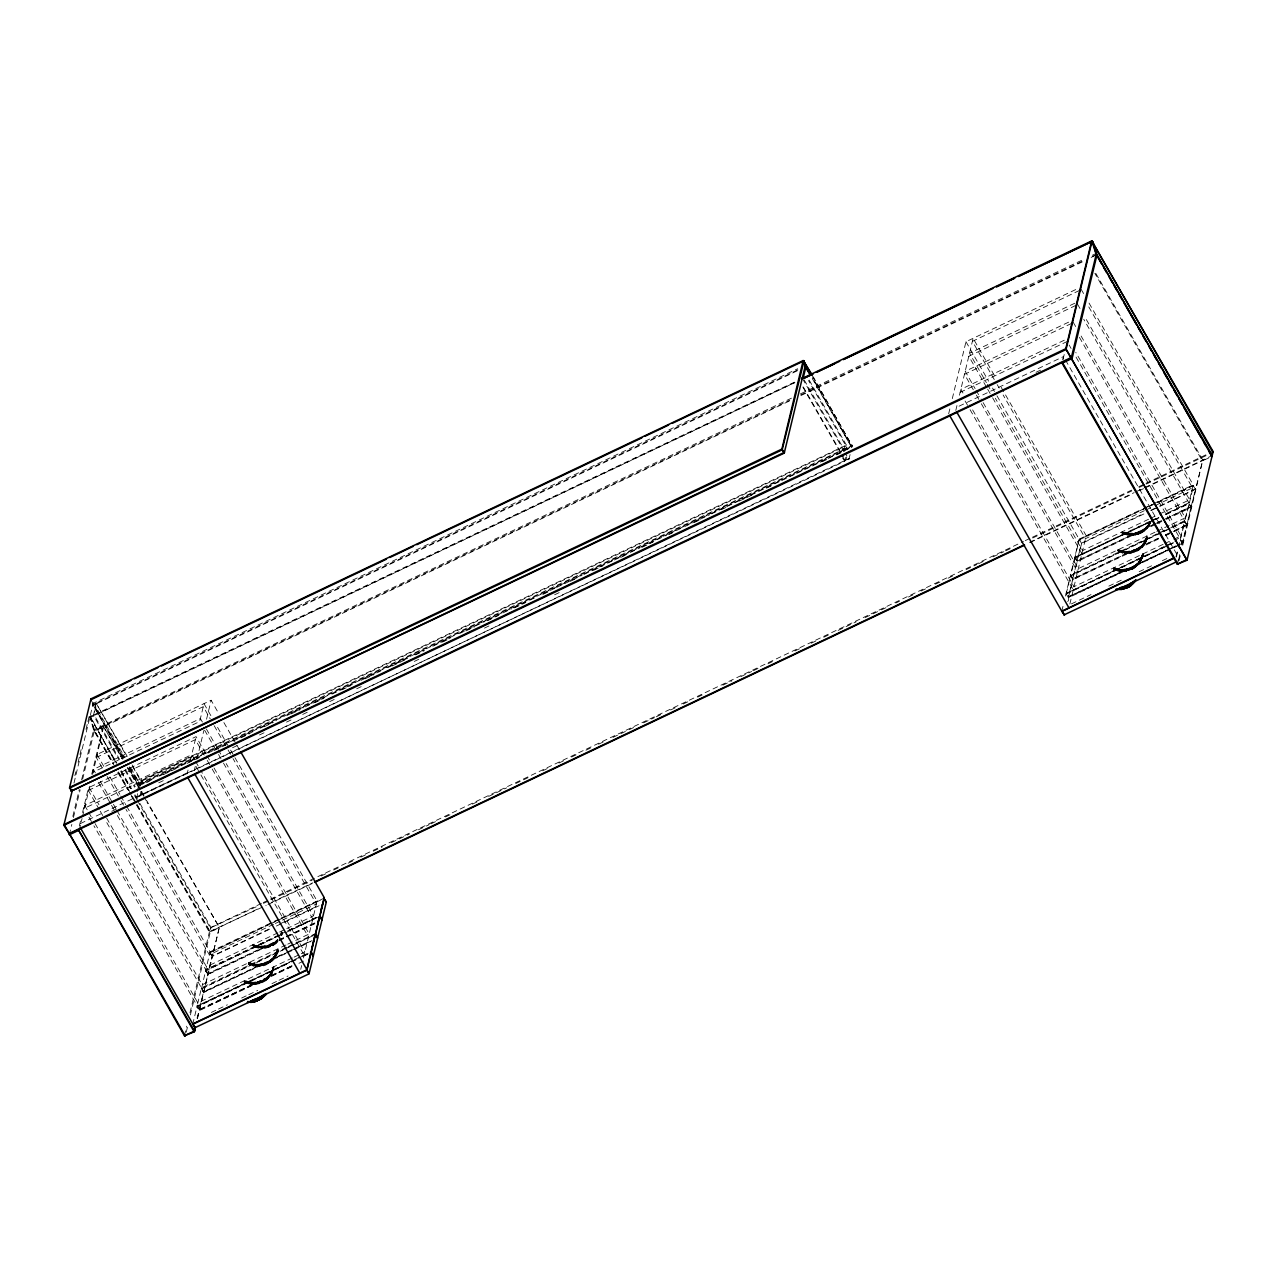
<?xml version="1.0" encoding="UTF-8"?>
<svg xmlns="http://www.w3.org/2000/svg" width="1277" height="1277" viewBox="0 0 1277 1277"><rect width="100%" height="100%" fill="white"/><g stroke="black" fill="none" stroke-linecap="round" stroke-linejoin="round"><path stroke-width="0.75" stroke-dasharray="5 3.75" d="M254.107 983.673L254.346 982.284L257.539 982.125L254.107 983.673L248.712 982.54L250.915 983.561M254.442 983.051L254.203 984.439L248.392 983.913L253.373 984.455C252.798 982.556 256.342 982.428 255.033 984.391L254.155 984.264L262.934 982.332L264.451 980.241L261.625 981.582L265.792 979.395L265.728 980.736C260.636 983.849 260.492 982.157 256.469 983.45M258.433 965.62L258.672 964.231L261.099 964.199L259.454 964.183C260.125 966.45 254.043 966.338 255.544 964.119L257.89 964.247L256.326 964.183L256.054 965.572M1127.751 569.638C1126.314 571.25 1128.565 568.026 1129.171 570.596L1128.261 570.659L1132.938 569.063L1133.385 566.828L1130.432 568.01C1129.858 570.244 1126.138 568.792 1122.052 569.382C1120.727 571.33 1124.175 571.33 1123.616 569.382L1130.592 568.169L1129.698 568.265C1128.437 570.835 1133.369 568.872 1132.507 567.052C1136.131 567.403 1140.872 562.279 1142.692 556.118C1143.953 549.557 1137.775 569.861 1135.077 565.456L1141.031 558.719L1140.249 559.837M1123.712 570.149L1121.254 570.117L1120.983 571.489L1116.848 570.819L1114.454 570.069L1115.14 567.994C1109.601 569.175 1120.647 572.112 1123.473 571.537C1122.802 569.606 1127.352 569.191 1125.963 571.314L1124.303 571.489L1125.34 570.037M1128.006 551.52L1126.921 552.733L1127.958 551.329L1136.354 549.493L1131.055 550.994C1132.3 553.404 1101.572 546.364 1126.154 553.484C1125.484 551.472 1130.065 551.393 1128.645 553.436L1126.984 553.5L1128.054 552.095M1128.868 534.552L1132.045 534.664L1132.284 533.275L1138.525 532.317L1136.147 532.78C1136.211 534.855 1132.843 532.701 1129.155 533.163C1121.589 537.074 1132.38 531.056 1131.31 535.446L1121.733 533.052L1123.074 531.599L1122.355 533.658L1124.718 534.488L1125.292 532.397C1121.429 530.657 1120.089 532.573 1125.723 533.978L1123.425 533.259M1131.278 535.271L1132.986 535.382L1133.21 534.009L1132.14 535.43L1127.16 535.079L1127.591 532.94L1129.155 533.163M253.309 983.689L253.564 982.3L255.895 982.173L255.687 983.561M257.651 965.635L258.672 964.231M262.04 948.348L263.11 946.943L262.87 948.332C260.157 949.322 247.993 944.948 255.272 945.06L254.65 947.135L256.246 947.614L261.21 948.332L262.296 946.959M1122.579 570.787L1123.664 569.574M1124.526 570.117L1124.303 571.489L1122.611 571.378L1122.898 570.165M1127.224 552.111L1126.984 553.5C1123.552 554.026 1122.467 551.377 1126.41 552.095M1131.246 534.68L1132.332 533.467M250.053 984.04L251.936 983.434L251.697 984.216M258.034 983.162L259.263 982.348L252.766 983.482L251.761 983.21L252.766 982.284L249.654 981.949L249.334 983.322M254.378 966.162L260.189 966.274L261.21 964.773L261.019 966.162C256.054 967.024 255.959 965.204 252.255 964.295L253.548 966.035L254.682 964.773M254.746 964.199L250.93 963.113L251.106 965.444L252.734 965.859C250.787 962.395 256.996 964.885 254.761 964.023L254.458 965.396L253.868 964.646M258.72 947.933L256.485 946.656M261.434 947.374L258.864 946.927L259.087 945.97C250.787 943.112 251.681 947.502 262.264 947.39M1119.322 571.138L1119.61 569.925L1121.254 570.117M1123.728 552.494C1128.198 550.227 1121.749 553.611 1119.019 551.057M1127.99 535.031L1129.922 534.009M252.511 983.673L252.766 982.284L254.394 982.46M253.628 983.067L252.511 984.264M256.853 965.62L257.14 964.406M257.667 966.226L257.954 965.013L256.837 966.21M261.178 947.566L261.45 946.177L266.989 945.858L264.562 946.065C263.174 949.609 263.493 945.203 260.652 946.129L260.38 947.518M1122.068 570.149L1121.813 571.537M1125.324 552.67L1127.208 551.52M1130.448 534.664L1131.534 533.483M1130.48 535.43L1130.736 534.041M251.713 983.625L252.798 983.051M257.14 964.997L256.023 966.162M1115.316 570.18L1115.875 568.265C1108.707 566.701 1121.19 573.517 1121.27 569.334L1122.866 569.574M1125.58 552.063L1125.292 553.26M1129.666 534.616L1130.752 533.467M123.023 757.788L92.694 703.595L797.678 368.734M249.238 983.897L249.526 982.699M249.654 981.949L245.854 980.896L245.982 983.242L248.392 983.913C249.191 977.448 245.328 987.233 248.105 981.614M253.548 966.035L252.734 965.859M253.963 964.071L254.602 965.204M257.906 947.789L258.114 947.007M259.087 946.145L252.463 945.954L254.714 946.975M1118.508 571.011L1118.923 569.047L1122.084 569.574M1118.923 569.047L1117.71 570.835M1120.216 550.211C1116.401 555.511 1120.775 545.726 1120.376 552.542L1122.85 552.957M1124.031 551.297L1123.265 550.994L1122.818 553.133M1128.134 534.025C1128.884 532.557 1121.972 530.961 1123.217 533.802M259.582 947.454L260.652 946.129M260.364 948.109L260.652 946.896L259.534 948.029M1120.2 570.659L1121.286 569.526M1120.137 571.234L1120.44 570.037M268.441 976.346L269.335 975.373L265.185 978.789C267.021 981.071 272.767 969.435 273.853 967.104C274.22 971.35 267.404 981.039 265.297 980.209M265.504 980.608L271.634 974.463L273.885 966.912L270.325 975.133L263.828 980.944L265.408 978.916L263.796 980.082M1141.319 558.56L1142.532 553.899L1138.988 562.183L1131.725 568.76L1138.605 563.428M258.8 947.342L259.822 946.832M1119.402 570.548L1120.488 569.446M1128.07 534.44L1129.107 533.93L1128.804 535.127M271.778 972.132C275.8 958.181 270.836 978.868 265.744 979.682M273.326 969.482L273.885 966.912M273.134 970.217C273.916 968.604 272.879 966.833 273.486 968.732M272.272 958.819L273.182 957.878L269.527 960.735C272.959 964.933 280.78 940.59 276.981 953.616C275.832 956.824 270.676 963.129 275.561 957.064C277.508 955.595 278.721 945.539 277.668 951.429M275.8 954.765L277.588 948.747L276.391 953.392M277.46 952.163C278.258 950.551 277.221 948.779 277.827 950.679M280.972 934.652L281.61 932.082M281.579 934.844L282.233 932.194L281.307 935.562M1142.596 556.58L1143.154 554.026L1142.947 556.533L1138.829 564.051L1142.213 557.57M1143.186 555.335L1141.925 555.096L1142.771 555.83M1142.053 545.391L1143.857 543.22L1139.403 547.402C1142.372 551.6 1149.587 528.55 1146.507 539.995C1145.277 543.3 1141.558 548.855 1145.629 542.821C1146.602 541.352 1148.071 532.764 1146.938 538.527M1139.962 548.264C1143.458 546.811 1149.061 529.779 1146.507 539.995M1145.661 540.506L1146.634 536.819L1147.097 537.777M258.002 947.215L259.008 946.72M1118.604 570.42L1121.206 570.532M1114.693 569.111L1119.61 569.925M1122.946 552.366L1123.952 551.887M1127.288 534.313L1128.277 533.834M257.092 947.63L257.539 945.682L258.289 946.018M1118.157 568.888L1115.875 568.265M1122.036 552.781L1122.483 550.834L1123.233 551.169M1127.575 533.116L1126.825 532.78L1126.33 534.903M257.22 947.055L258.193 946.592M272.815 967.455L272.703 969.339M277.476 949.226L277.045 951.285M1117.822 570.276L1117.056 570.085M1122.164 552.223L1123.137 551.744M1124.143 533.275L1127.463 533.69M74.88 775.682L75.806 771.819M78.136 762.161L79.525 756.367M79.988 754.436L81.84 746.71M86.006 729.327L87.411 723.516M87.874 721.585L89.725 713.859M73.986 783.072L92.886 704.617L123.646 757.947M127.253 756.351L96.03 703.132L93.508 715.471L118.953 759.879M72.821 816.418L79.286 789.521M81.584 779.912L93.572 729.949L89.981 716.764L794.39 382.174M69.293 834.807L71.847 824.399M73.443 817.535L80.148 789.856M82.654 779.146L94.434 730.364L113.765 763.774M79.318 825.948L80.69 820.185M82.542 812.507L88.528 787.574M91.752 774.133L103.277 726.166L122.863 759.065M194.711 759.863L191.726 754.675L84.729 805.5L84.011 808.501L191.007 757.676M99.255 809.49L88.336 790.447L89.071 787.446L196.067 736.621L205.98 753.925M202.389 722.032L200.393 718.568L93.397 769.392L92.678 772.393L199.675 721.569L203.985 703.643L211.918 717.498M102.208 767.86L96.254 757.469L96.988 754.468L211.12 700.259L218.99 713.987M79.27 830.05L82.047 818.541M82.494 816.626L89.869 785.914M92.63 774.405L103.645 726.469L94.163 731.178L112.871 763.806M841.958 455.346L844.895 460.47L848.918 459.257L849.173 458.443L136.735 797.534L135.857 797.263L136.783 793.416M137.246 791.485L138.634 785.706L128.849 768.626M849.636 447.764L138.746 785.227L139.688 783.392L852.382 445.082L851.807 447.221L796.05 473.703M137.661 793.687L136.735 797.534L135.857 797.263M129.472 768.115L139.624 785.499L139.688 783.392L129.855 766.232M140.278 784.541L141.46 779.88L845.087 445.657L845.965 445.928L845.039 449.791M139.145 789.505L141.46 779.88L143.79 783.95L149.186 781.38M141.061 791.373L139.879 796.05L136.368 797.231M141.939 791.644L141.013 795.507L139.512 795.747M187.128 773.846L188.038 770.047M190.321 760.565L196.243 735.903M194.264 770.446L195.173 766.663M196.993 759.065L203.825 730.604M206.555 719.222L211.12 700.259M184.447 1035.759L186.761 1026.165M189.986 1012.725L209.332 932.13L258.608 908.522M186.25 1032.183L187.639 1026.437M190.401 1014.912L210.21 932.402L132.201 795.938M192.715 1024.282L197.009 1006.531L296.615 959.219M126.742 806.394L210.082 951.812L205.725 970.121L207.736 973.649L205.852 969.706L275.353 937.142M197.041 1018.168L199.212 1010.219L291.715 966.274M292.018 965.955L199.068 1009.756L203.538 992.165L312.051 940.622M197.408 1018.392L219.325 927.389L146.472 800.28M197.488 1018.312L219.325 927.389L146.951 802.036M250.276 983.258C242.486 982.189 243.109 980.209 245.854 980.896C244.753 986.626 241.896 977.448 247.77 982.987L244.785 981.311L244.402 982.667L246.828 983.338M253.149 945.283C252.926 944.996 252.112 945.858 255.783 946.257M249.606 964.758C246.748 964.502 248.935 961.294 250.93 963.113L250.308 965.189L250.196 962.842L248.616 962.523L248.744 964.614L251.92 965.667L252.447 963.56M253.309 945.587L253.165 946.401M253.564 945.459L253.708 944.661M249.414 982.907L250.42 982.077M250.196 983.035L251.202 982.173M251.106 983.354L250.867 984.136M263.573 947.518L263.796 946.129M259.231 965.572L260.316 964.295M264.531 948.22C263.924 946.417 267.42 945.906 266.175 947.981L262.823 948.157L264.451 948.029M265.345 948.109L265.552 946.72M257.252 983.322L257.443 981.949L263.238 979.954L262.759 982.173M260.029 965.508L264.77 963.113L263.876 964.726L265.249 964.231L265.488 962.842L269.527 960.735M257.97 982.747L258.209 981.79M265.249 964.231L265.009 965.204C261.993 967.391 262.87 962.635 261.833 966.035L260.923 965.987L263.445 965.667L263.605 964.295L261.546 964.853M268.793 946.433L266.701 947.071L266.877 945.682L270.708 944.661L269.096 945.06L268.569 947.39L266.175 947.981L267.148 946.433L264.339 947.023M258.72 982.572C257.076 982.332 248.217 983.306 244.162 981.055M260.811 965.396L261.003 964.023C263.381 962.778 262.2 966.897 263.285 963.56M269.99 944.964L267.468 946.88L267.627 945.507M254.969 984.216L259.103 983.721L259.343 982.763M260.285 982.54C263.892 980.289 258.225 984.28 259.838 981.566M268.218 946.672L268.362 945.299M260.205 982.125L260.428 981.167L258.832 982.093M263.062 964.518L265.776 964.917L266.366 962.714L257.778 964.726L248.504 963.002M266.015 963.959L264.626 964.486L265.648 963.018M260.524 983.082L261.322 981.055L260.316 981.646M269.575 946.177L267.771 947.614L267.947 946.241L266.638 946.64M261.673 982.013L261.29 982.811M261.625 981.582L261.865 980.608M268.138 946.257L270.245 945.507L269.351 947.151L274.411 944.629C274.539 941.372 267.116 948.891 273.118 944.134M270.293 945.475L273.23 943.096L271.905 943.847L271.602 946.225L275.05 944.166L278.003 940.223M262.024 982.508L262.743 980.449L261.035 981.39M277.524 951.684L273.118 960.128L267.276 964.279L268.936 962.571L266.079 963.927L266.893 962.251L267.771 962.044L267.276 964.279C266.063 964.614 266.829 962.299 263.796 964.311M269.958 946.704L271.235 944.198L262.886 946.656L252.83 944.948M267.803 963.768C269.271 958.819 269.128 964.231 265.249 963.816M260.923 981.869L263.764 980.624L263.477 981.821M264.323 980.161L264.77 979.347M272.432 944.517L272.145 945.714M273.278 944.517L272.831 945.331M274.411 943.575L277.716 939.186L273.789 944.022L277.46 940.782M265.568 979.315L265.808 978.358L264.435 979.682M269.176 962.986L270.133 961.342L268.505 963.385M270.085 961.629L270.133 960.304L268.122 962.028M273.805 943.719L273.517 944.932M274.236 943.208L277.939 939.585M270.692 961.166L270.979 959.953L270.022 960.783M272.384 958.341L270.501 960.815M268.569 975.851L268.553 977.144M269.846 962.555L272.56 960.687L276.981 953.121M270.245 974L271.41 972.276L269.511 975.979M274.156 956.553L275.385 954.877L272.368 959.634M277.684 941.117L275.05 944.166M270.245 974.175L269.958 975.389M271.059 972.93L270.373 974.766M275.465 955.419L276.391 952.881M271.458 972.819L272.065 970.935M275.529 954.51L276.071 952.881M277.253 953.36L276.375 955.02M276.981 953.616C279.871 952.307 277.396 946.145 277.205 950.551M282.568 932.37L281.642 935.546L282.281 932.178M300.733 969.371L301.643 965.572M303.463 957.989L317.079 900.987L216.771 725.959M843.698 451.435L845.087 445.657L847.417 449.727L847.673 448.913L808.517 380.594M845.566 457.437L844.64 461.284L140.646 795.204M846.699 456.895L845.773 460.742L842.469 455.314M850.099 454.596L848.918 459.257L845.613 453.83M948.667 413.796L950.487 406.214M952.307 398.616L965.971 341.709L1078.315 288.331M955.803 410.412L957.159 404.713M959.442 395.231L973.106 338.309L995.916 378.136M1062.799 359.587L1063.518 356.57L956.521 407.395M1063.039 359.38L1064.411 353.617M1061.81 611.22L1063.166 605.537M1065.449 596.056L1079.113 539.133L995.485 393.204M1166.619 550.515L1068.338 596.854L1072.824 579.263L1158.51 538.367M1152.221 504.83L1079.288 539.485L1074.995 557.219L1077.277 561.593L1072.68 578.8L1077.149 561.21L1191.425 506.394L1188.967 502.739L1165.709 513.785M1143.873 513.977L1081.619 543.555L1079.288 539.485L1081.619 543.555L1077.006 560.747L1081.491 543.156L1143.745 513.577M1067.684 601.563C1071.674 598.067 1062.049 588.314 1068.61 597.7L1170.003 549.541M1069.855 604.037L1086.2 535.67L999.668 384.664M1114.023 569.063C1113.129 569.143 1113.145 567.18 1114.55 569.909M1118.077 550.435L1118.317 549.477L1118.109 551.552M1123.983 534.073L1124.478 532.317M1116.625 568.504L1116.114 570.436M1124.814 551.393L1126.378 552.526M1129.874 534.424L1129.634 535.207M1127.719 552.718L1129.299 552.606L1129.586 551.393M1132.045 534.664L1133.625 534.552L1133.928 533.339M1129.395 553.18L1130.496 551.887L1129.475 553.372C1131.023 553.196 1140.776 550.642 1143.442 546.061L1146.538 539.517M1126.043 569.35C1126.426 571.234 1127.16 569.478 1123.393 570.34M1133.625 534.552L1134.71 533.243M1132.907 535.207L1134.63 535.207L1135.636 533.69L1135.445 535.079L1132.14 535.43M1126.49 570.005L1126.825 569.223M1127 570.212L1125.963 571.314L1128.613 569.861M1127.24 569.861L1127.591 569.063M1130.863 552.366L1131.933 551.01M1126.665 571.011L1127.814 570.053M1131.805 552.797L1132.875 551.393L1131.917 552.973L1130.209 553.085M1134.391 534.025L1136.418 533.531L1135.445 535.079M1147.337 526.204L1148.183 525.166L1143.138 529.779L1143.075 531.12L1150.593 522.165L1144.719 530.657L1150.928 522.644L1145.581 530.258L1136.131 534.744L1138.621 534.249C1139.898 531.248 1135.397 535.462 1137.025 532.78M1133.082 551.409C1136.642 550.403 1131.63 552.686 1133.449 550.61M1135.907 533.754L1137.216 533.339L1136.929 534.552M1142.388 530.673L1143.362 529.907L1139.802 531.615C1140.473 533.674 1136.099 534.249 1137.775 532.557M1134.184 550.371L1132.587 552.606M1138.078 533.531L1137.711 534.329M1138.062 549.286L1137.28 551.01L1139.994 549.318L1140.042 547.993L1134.63 551.313L1134.918 550.116M1139.978 531.759L1138.382 532.158L1138.238 533.531L1141.191 530.961L1140.888 533.323L1138.477 534.073M1130.177 569.382C1132.571 570.611 1141.478 563.093 1141.925 558.272M1134.519 551.329L1133.369 552.382M1132.715 567.211L1131.135 567.706L1130.56 569.909M1135.652 549.812L1134.136 552.127M1139.627 533.004L1139.228 533.802M1131.598 568.361L1132.013 567.547M1134.886 551.856L1136.163 549.349C1138.461 547.242 1136.769 551.664 1138.749 548.887M1139.978 533.499L1140.68 531.44M1128.74 569.462L1131.598 568.409L1131.294 569.606M1136.753 550.355L1136.849 548.998L1133.194 550.93L1127.048 551.824L1117.774 550.1M1132.444 568.473L1132.029 569.287M1135.636 551.552L1136.658 550.02L1135.237 550.626M1140.696 533.179L1144.336 531.264L1144.384 529.939L1139.579 532.573L1141.111 532.365L1141.846 530.593L1138.988 532.381M1142.117 532.429L1142.707 530.338L1141.734 531.072M1134.407 566.924L1132.747 568.919M1138.206 549.669L1137.775 550.483M1138.046 548.727L1139.643 547.53L1138.797 547.833C1140.313 550.387 1144.543 543.635 1145.932 540.921M1134.567 567.307L1133.449 568.536M1138.908 549.254L1138.461 550.084M1143.075 530.833L1142.787 532.03M1135.077 566.493L1134.12 568.137M1139.403 548.44L1139.116 549.653M1139.77 547.913L1140.01 546.939L1139.292 547.881M1138.318 562.391L1138.318 563.668M1143.011 530.274C1150.785 523.889 1147.097 528.47 1138.861 532.86M1139.084 561.88L1138.797 563.093M1143.123 543.763L1143.123 545.04M1147.448 525.709L1146.762 527.257M1139.515 561.273L1139.228 562.487M1138.829 563.748L1134.79 567.706M1139.946 560.667L1139.643 561.864M1143.17 545.694L1139.754 549.19M1146.985 527.561L1150.002 521.926M1140.329 560.028L1140.042 561.226M1144.368 543.172L1144.671 541.975M1148.677 523.889L1148.071 525.47M1140.696 559.374L1140.409 560.571M1145.022 541.32L1144.112 542.901M1149.364 523.267L1148.31 525.757M1141.335 558.033L1140.744 559.917M1155.557 524.416L1077.277 561.593L1074.819 557.937L1149.667 522.038L1148.709 525.118M1145.389 540.267L1146.874 535.845L1146.475 537.649M1146.203 541.161L1145.309 542.805M1145.964 541.416L1146.826 539.74M1150.864 522.405L1150.306 523.362M1142.181 558.049L1143.154 554.026M1175.973 556.9L1177.809 549.19M1174.872 541.416C1181.417 531.679 1185.87 550.706 1180.299 538.846L1184.465 521.511L1186.924 525.166L1182.63 542.917L1177.298 545.439M1172.078 526.762L1184.641 520.793L1186.972 524.863L1184.641 520.793L1189.238 503.585L1184.769 521.176L1070.493 575.991L1072.951 579.646L1158.335 539.102M1089.026 303.064L1193.197 484.845L1188.887 502.771L1083.742 319.266M1176.404 557.027L1178.256 549.333M1178.719 547.402L1180.124 539.564L1182.454 543.635L1171.791 548.695M1177.266 564.179L1179.581 554.585M1181.879 544.976L1202.774 460.039L1095.49 272.815M1178.304 560.97L1180.14 553.26M1179.07 560.603L1180.459 554.856M1182.757 545.247L1202.774 460.039M256.438 946.88L252.702 944.996M1121.382 552.031L1117.806 550.547L1118.317 549.477M281.004 934.141L281.674 932.018M256.294 947.438L256.023 945.299L255.496 947.231M1125.564 534.552L1126.059 532.605L1125.229 532.557M1120.903 550.61L1121.717 550.658L1121.238 552.606M1116.896 570.643L1117.343 568.888M252.112 964.933L249.127 963.257M1116.274 569.877L1117.152 569.67M794.901 382.589L90.491 717.179L94.099 730.38L113.813 764.779M281.02 933.248L281.323 932.066L281.195 933.934M281.61 934.365L281.594 935.307L282.089 932.912M272.049 971.446L272.815 968.844M277.317 953.6L277.748 950.966M1145.74 539.102L1146.411 537.888M1146.858 539.979L1147.033 538.064M1142.516 558.033L1142.692 556.118M251.33 964.71L250.675 963.832M246.238 982.524L244.019 981.103M1119.945 550.93L1117.662 550.579M1115.507 569.638L1116.401 569.462M122.975 758.378L92.886 704.617M116.287 763.103L90.108 716.174L94.131 714.96L119.591 759.368M94.163 731.178L94.434 730.364M269.255 929.417L212.333 956.441L209.875 952.786L272.272 922.808M277.38 941.548L208.007 974.495L205.549 970.839L281.802 934.11M285.505 953.68L203.666 992.548L201.207 988.893L286.718 947.933M291.842 966.673L199.34 1010.602L196.881 1006.946L289.687 962.746M844.895 460.47L844.64 461.284L842.565 457.996M851.807 447.221L812.763 377.816M129.296 766.854L139.943 784.174L852.126 445.896L813.289 376.859M1149.827 521.319L1074.995 557.219L1153.514 520.026M1165.071 530.083L1070.796 574.858L1072.951 579.646L1068.594 596.838L1066.327 593.326L1070.621 575.592L1161.527 532.653M1164.289 546.444L1066.327 593.326L1167.976 545.151M1159.883 506.362L1195.591 489.059L1193.133 485.404L1153.993 503.984M1166.22 519.356L1191.122 507.528L1188.967 502.739M1174.345 531.487L1186.796 525.581L1184.465 521.511M1182.454 543.635L1180.315 539.708M248.967 963.64L249.893 963.544M250.579 964.47C247.02 964.39 249.51 961.645 248.392 964.263M1114.757 569.366L1113.305 568.201M276.103 953.169L276.917 951.493M271.889 970.743L272.592 969.546M1149.077 524.48L1150.242 521.75M1146.299 541.416L1146.794 538.798M1141.047 558.32L1141.861 556.644M249.813 964.215L249.366 962.714M1121.972 532.094L1126.585 533.754M1118.349 551.01L1117.63 550.148M271.618 971.414L272.336 970.249M1144.735 542.517L1146.203 538.591M1142.484 557.794L1141.638 559.47M271.203 972.563L271.73 970.935M264.483 980.544L270.07 976.059L272.927 970.456M1149.667 521.926L1149.412 523.809M1144.926 541.129L1145.948 539.293M244.482 981.39L244.498 982.508M1122.419 532.381L1122.451 533.499M275.193 955.164L275.768 953.552M1148.917 523.73L1149.699 522.612M1144.591 541.783L1145.357 540.666M254.442 944.948L253.931 946.704M1119.386 550.1L1118.875 551.856M274.715 956.712L275.752 954.222L273.853 957.942M1148.566 524.368L1149.045 523.251M1144.24 542.422L1144.703 541.304M1139.898 560.475L1140.377 559.358M1114.31 567.866L1113.783 569.606M269.83 974.606L270.74 972.898M1148.183 524.991L1148.997 523.921M1144.352 541.943L1143.569 544.433M1139.515 561.098L1140.01 559.996M1143.442 543.651L1144.272 542.613L1143.984 543.81M1139.1 561.704L1139.627 560.619M273.725 957.143L275.002 955.499M269.399 975.197L269.942 974.128M1138.669 562.311L1139.212 561.226M273.837 956.665L272.895 959.091M273.262 957.734L274.14 956.728M269.511 974.718L269.048 976.57M268.936 975.788L269.798 974.782M1146.874 526.778L1147.752 525.773M1141.542 545.933L1143.41 543.826M1138.206 562.886L1138.781 561.816M1142.644 546.572L1143.442 544.784M1137.727 563.444L1138.605 562.471M276.614 940.766L277.508 939.824L277.221 941.037M275.736 942.362L275.688 943.671L277.716 941.42M277.987 941.5L277.173 941.995M267.947 976.873L268.84 975.931M1145.884 527.88L1146.794 526.938L1146.491 528.135M1136.626 549.972L1142.947 545.375M1135.556 565.488L1137.839 562.965L1137.823 564.242M271.746 959.346L273.39 957.239L273.374 958.516M269.91 961.262L273.134 958.835M267.404 977.4L268.33 976.49L268.042 977.687M1145.357 528.391L1146.267 527.481L1145.98 528.678M1139.882 547.434L1141.67 545.439L1141.654 546.732M1136.69 564.498L1137.599 563.588L1137.312 564.785M89.661 717.818L794.725 382.605M274.347 942.729L276.199 940.814L276.167 942.107M275.529 941.788L276.726 940.287L276.71 941.58M271.187 959.841L272.129 958.963L271.825 960.16M266.861 977.895L267.787 977.017L267.5 978.214M1144.799 528.901L1145.724 528.008L1145.437 529.221M1140.457 546.955L1141.399 546.061L1141.111 547.258M1134.966 565.934L1136.243 564.514L1136.211 565.823M270.612 960.32L271.554 959.474L271.267 960.671M266.286 978.374L267.228 977.528L266.941 978.725M92.63 705.431L96.908 703.404L93.508 715.471M141.204 780.694L845.965 445.928M132.616 766.631L142.401 783.711L143.535 783.168M209.875 952.786L268.888 924.644M205.549 970.839L284.132 933.407M812.284 378.599L851.44 446.918L852.062 446.407M201.207 988.893L283.35 949.769M1079.161 539.884L1155.956 503.298M1074.819 557.937L1153.402 520.505M1066.151 594.044L1167.864 545.63M1068.179 597.572L1169.876 549.158M1166.204 518.478L1191.425 506.394M1187.099 524.448L1174.329 530.625M1180.427 539.229L1184.896 521.639L1172.19 527.577M265.68 978.836L266.638 978.006L266.35 979.22M1143.633 529.827L1144.91 528.407L1144.878 529.716M274.699 942.378L271.107 944.677M1134.455 565.887L1135.317 565.583L1133.721 566.78M268.665 962.108L270.772 960.895L270.485 962.092M268.824 962.491L272.576 959.378M1141.766 531.934L1145.006 529.46M1139.579 548.807L1138.094 549.589L1138.797 547.833M1135.237 566.86C1132.922 567.371 1134.311 566.126 1131.023 568.201M1140.265 532.254L1143.234 531.2M1137.52 548.647L1138.382 548.392L1136.738 549.493M273.964 944.102L272.496 944.836L272.783 943.623M268.01 962.507L269.463 961.773M269.623 962.156L266.781 963.592M263.669 980.56L265.137 979.826M267.388 946.465L275.289 943.192L273.15 944.437L273.853 942.681M268.441 961.677L266.781 962.73M263.238 979.954L264.116 979.73L262.439 980.784M1129.475 569.223L1133.737 567.339M1133.88 567.722L1132.284 568.026M269.591 945.762L272.56 944.9M266.67 963.209L268.234 962.954M258.784 982.987L263.892 981.007M1134.535 550.914L1137.36 549.669M1137.504 550.052L1133.816 551.169L1135.285 551.057M797.854 369.851L92.87 704.728L92.694 703.595L93.381 705.143L798.364 370.282M791.437 398.169L93.572 729.949L94.402 730.46L789.809 400.148M800.44 393.891L1083.295 259.55M1092.298 255.256L1095.905 253.548M800.615 395.008L1083.455 260.668M1092.473 256.39L1096.065 254.682M1091.149 257.395L1096.464 254.873M89.981 716.764L94.929 730.891L790.319 400.579M801.142 395.439L1083.981 261.099M96.254 757.469L203.251 706.66L210.21 718.775M1079.384 290.502L972.388 341.326L996.188 382.877M1074.739 303.256L969.53 353.234L986.387 382.669M1075.793 305.426L968.796 356.251L986.658 387.41M1068.626 322.155L965.189 371.288L975.101 388.607M88.336 790.447L195.349 739.622L206.251 758.666M1071.467 323.48L964.47 374.305L975.373 393.348M1064.284 340.209L960.847 389.341L963.832 394.545M960.128 392.358L1067.125 341.534M139.624 785.499L152.218 779.513M159.417 776.097L179.195 766.711M180.999 765.849L198.973 757.309M207.975 753.031L225.949 744.491M233.148 741.075L252.926 731.689M260.125 728.257L276.311 720.579M287.102 715.455L303.287 707.761M305.091 706.915L324.869 697.513M332.068 694.097L353.649 683.849M360.832 680.433L380.626 671.032M387.809 667.616L407.602 658.214M414.786 654.798L423.788 650.536M432.775 646.258L450.765 637.718M459.752 633.44L484.925 621.484M486.729 620.638L501.111 613.79M502.915 612.944L511.901 608.666M513.705 607.82L528.087 600.988M529.891 600.126L535.286 597.572M542.486 594.156L555.064 588.17M556.868 587.308L582.041 575.352M583.844 574.506L612.609 560.826M614.413 559.98L639.585 548.025M641.389 547.163L666.562 535.207M668.366 534.345L682.748 527.513M684.552 526.667L709.725 514.711M711.528 513.849L779.864 481.381M781.668 480.535L794.262 474.549M163.584 774.548L176.178 768.562M186.985 763.438L199.579 757.453M213.977 750.605L226.572 744.635M240.97 737.787L249.973 733.509M264.355 726.677L273.358 722.399M291.348 713.859L300.35 709.581M314.749 702.749L323.751 698.471M341.741 689.915L350.744 685.653M365.142 678.805L374.129 674.543M392.135 665.987L404.729 660.001M415.52 654.878L424.523 650.6M442.512 642.06L447.908 639.49M465.913 630.95L474.9 626.672M487.511 620.686L498.301 615.562M514.503 607.868L525.294 602.744M543.284 594.188L548.695 591.618M570.276 581.37L575.688 578.8M593.677 570.26L602.68 565.982M620.67 557.426L626.065 554.872M642.267 547.179L653.058 542.055M669.26 534.361L672.851 532.653M694.449 522.389L701.648 518.973M721.441 509.571L726.836 507.001M739.447 501.015L753.829 494.183M766.439 488.197L773.639 484.781M822.212 461.699L827.624 459.129M836.611 454.867L842.022 452.297M158.731 782.817L164.142 780.247M232.51 747.763L237.921 745.209M259.502 734.945L264.914 732.375M286.511 722.128L291.906 719.558M302.697 714.434L308.092 711.864M329.689 701.616L335.085 699.046M356.682 688.782L362.077 686.228M414.275 661.438L419.67 658.868M484.446 628.108L489.857 625.538M554.633 594.763L560.028 592.209M80.403 823.553L187.4 772.729M111.769 811.31L117.117 808.772M1036.046 372.293L1041.393 369.755M261.418 903.446L210.976 927.405L209.444 931.651L266.175 905.393M263.222 902.584L268.617 900.03M270.421 899.168L1023.468 541.48M1025.271 540.618L1030.683 538.048M1032.486 537.202L1131.566 490.129M1138.781 486.713L1144.176 484.143M1145.98 483.281L1212.639 451.627M256.262 906.798L210.338 927.916L138.443 802.451M263.461 903.382L312.115 880.268M321.118 875.99L326.529 873.42M333.728 870.004L339.139 867.434M348.142 863.156L353.553 860.586M360.752 857.17L366.164 854.6M373.363 851.168L382.366 846.89M391.385 842.612L409.39 834.057M418.409 829.779L429.216 824.655M431.019 823.793L436.415 821.223M445.434 816.945L452.633 813.529M472.442 804.111L479.657 800.679M488.66 796.401L506.682 787.845M515.685 783.567L530.099 776.719M542.709 770.733L549.924 767.317M558.927 763.039L564.322 760.469M571.537 757.038L578.736 753.622M585.951 750.206L591.347 747.636M598.562 744.204L603.957 741.634M612.976 737.356L627.39 730.524M629.178 729.662L634.589 727.092M643.592 722.814L654.415 717.674M656.202 716.828L661.614 714.258M670.617 709.98L676.028 707.41M683.227 703.994L688.638 701.424M697.641 697.146L703.052 694.576M722.862 685.158L731.881 680.88M740.883 676.602L751.69 671.479M753.494 670.617L758.905 668.047M767.908 663.769L775.107 660.353M794.933 650.935L802.132 647.519M811.134 643.225L816.546 640.671M823.761 637.239L829.156 634.669M838.159 630.391L856.181 621.835M865.183 617.557L879.598 610.709M881.401 609.863L886.813 607.293M895.816 603.015L899.423 601.307M908.426 597.029L913.837 594.459M921.036 591.028L926.448 588.474M935.45 584.18L940.862 581.626M948.061 578.194L953.472 575.624M966.082 569.638L976.889 564.498M978.693 563.652L984.088 561.082M993.107 556.804L1003.914 551.664M1005.717 550.818L1011.113 548.248M1032.742 537.984L1131.821 490.911M1139.02 487.495L1144.431 484.925M1146.235 484.063L1207.483 454.979M271.219 902.52L312.642 882.838M1029.661 542.262L1134.152 492.635M1135.955 491.773L1143.17 488.357M1144.974 487.495L1211.634 455.841M267.978 904.531L313.009 883.141M1030.044 542.565L1132.731 493.784M1139.93 490.368L1143.538 488.66M1145.341 487.798L1208.393 457.852M1208.345 458.299L1202.152 460.55L1094.868 273.326M210.082 951.812L272.496 922.17M274.284 921.324L279.631 918.786M281.403 917.94L320.687 899.375M1079.113 539.133L1141.478 509.411M1143.266 508.565L1152.189 504.319M1153.961 503.473L1193.197 484.845M274.044 921.962L279.392 919.424M281.163 918.578L323.847 898.306M270.676 923.798L276.008 921.26M277.795 920.43L320.479 900.141M1157.744 502.452L1193.564 485.531L1189.414 502.867L1165.965 514.104M273.549 924.325L209.348 954.829L126.024 809.41M275.337 923.479L280.685 920.94M282.472 920.094L316.361 904.004L233.021 758.586M1144.32 510.72L1085.482 538.671L1003.131 394.992M1146.108 509.874L1153.243 506.49M1155.031 505.644L1192.479 487.846L1087.318 304.341M269.144 929.017L212.221 956.058L207.736 973.649L277.364 940.67M279.807 923.941L318.947 905.361M1150.864 510.209L1157.984 506.825M1159.755 505.979L1195.591 489.059L1191.122 506.65M276.375 926.033L319.074 905.744M1150.992 510.592L1158.111 507.208M277.827 932.864L206.491 966.737L117.213 810.943M279.615 932.018L284.963 929.464M286.75 928.618L313.488 915.912L226.189 763.582M1148.598 519.244L1082.625 550.595L995.31 398.248M1150.385 518.398L1157.521 515.014M1159.293 514.168L1189.621 499.77L1085.45 317.989M278.881 935.019L205.773 969.754L116.494 813.944M280.557 934.221L286.016 931.635M287.676 930.837L319.697 915.641M1151.439 520.569L1158.734 517.105M277.125 936.296L282.472 933.774M289.576 930.39L316.265 917.716M1155.302 519.18L1158.862 517.488M289.288 930.725L319.521 916.359M1151.439 521.208L1158.558 517.823M1165.678 514.439L1188.791 503.457L1191.122 507.528M285.904 932.561L316.153 918.195M1155.174 519.659L1158.734 517.967M1165.853 514.599L1189.238 503.585M279.152 939.824L284.484 937.302M286.271 936.456L316.504 922.09M1155.541 523.554L1077.006 560.747M1157.313 522.708L1164.432 519.324M314.908 923.079L207.88 974.112L203.841 991.83L201.383 988.175L203.666 991.686L285.489 952.818M279.152 940.702L314.733 923.798M1157.329 523.586L1164.448 520.202M285.968 944.98L202.165 984.79L104.937 815.141M287.756 944.134L309.162 933.966L211.934 764.316M1154.967 532.222L1078.283 568.648L981.055 398.983M1156.754 531.376L1185.279 517.823L1081.108 336.043M286.894 947.199L201.431 987.807L105.209 819.882M288.682 946.369L294.173 943.751M295.785 942.985L315.355 933.695M288.506 947.087L315.18 934.413M285.138 948.923L290.47 946.385M292.241 945.539L313.599 935.402M1163.299 531.807L1170.418 528.423M287.261 951.972L310.391 940.989M1158.319 538.224L1072.68 578.8M1165.438 534.84L1172.557 531.471M1165.326 535.318L1186.972 524.863L1190.994 507.129M287.277 952.834L292.609 950.311M294.396 949.465L310.407 941.851M1165.454 535.717L1172.557 532.333M292.337 957.958L197.823 1002.844L93.652 821.079M294.125 957.111L299.472 954.558M301.26 953.711L304.82 952.019L200.665 770.254M1163.108 544.337L1073.957 586.702L969.786 404.921M1164.895 543.491L1172.031 540.107M1173.818 539.261L1180.954 535.877L1075.793 352.372M293.407 960.112L197.105 1005.861L199.34 1010.602M295.019 959.346L300.542 956.728M302.138 955.962L311.029 951.748M1165.965 545.662L1173.18 542.214M289.799 962.267L197.057 1006.228L201.335 988.478L203.666 992.548M291.587 961.421L296.918 958.899M298.706 958.053L307.597 953.823M1169.748 544.305L1173.308 542.613M303.734 955.85L310.854 952.466M1066.279 593.645L1164.113 547.163M1165.901 546.317L1173.004 542.948M291.475 961.9L296.807 959.378M303.926 955.994L307.486 954.302M1169.636 544.784L1173.196 543.092M291.826 965.795L199.068 1009.756M1170.003 548.679L1068.338 596.854M1171.775 547.833L1178.894 544.449M1168.407 549.669L1175.51 546.285M1171.663 548.312L1182.582 543.22M298.946 963.289L306.065 959.905M211.328 1012.438L216.675 1009.884M218.463 1009.038L227.37 1004.807M241.64 998.023L246.988 995.485M248.776 994.639L257.699 990.409M271.953 983.625L277.301 981.087M279.088 980.241L288.011 976.011M1071.403 603.893L1091.021 594.587M1108.851 586.111L1121.334 580.189M1139.164 571.713L1151.646 565.791M1162.341 560.699L1167.689 558.161M266.079 963.05L267.085 962.395M1138.972 533.259L1140.377 532.701M1131.31 567.866L1122.722 569.877L1113.432 568.153M1131.709 568.808L1130.193 568.967M266.542 964.614L265.776 964.917M1139.26 532.062L1131.39 533.77L1122.1 532.046M1139.515 532.605L1137.408 533.355M270.341 945.906L268.872 946.018M264.531 964.071L265.903 963.56M259.47 982.364L260.907 982.284M1136.674 533.563L1137.999 533.132M1133.657 551.185L1131.582 551.808M1133.737 551.584L1132.396 552.031L1132.683 550.834M1129.411 569.638L1128.07 570.085L1128.357 568.888M263.126 964.933L264.467 964.486M1135.971 534.169L1137.28 533.754M1131.63 552.223L1132.954 551.808M263.669 964.71L261.593 965.268M1136.482 533.946L1134.423 534.456M1130.815 551.951L1132.092 551.584M1132.156 551.999L1129.299 552.606M267.212 946.848L265.919 947.215L266.207 946.018M257.204 982.907L258.481 982.54L258.193 983.737M1147.528 537.282L1146.602 537.17M1142.516 554.074L1142.149 555.703M273.23 966.976L272.879 968.604M266.398 947.007L265.137 947.342L265.424 946.145M262.024 964.646L259.997 965.077M262.072 965.061L254.458 965.396M256.438 983.035L257.683 982.699L257.395 983.913M1146.762 536.452L1146.315 538.383M1142.436 554.505L1141.989 556.437M282.153 932.625L281.994 933.375M1133.609 534.121L1134.822 533.834M1134.854 534.249L1130.48 534.233M1129.283 552.175L1131.294 551.744L1131.007 552.957M1126.186 570.356L1124.957 570.659L1125.26 569.446M264.355 947.454L265.584 947.151M255.671 983.13L256.885 982.827L256.597 984.04M1142.276 555.224L1141.798 557.155M277.332 950.072L276.854 951.988M273.007 968.126L272.528 970.041M1146.746 539.261L1147.225 537.33M1142.085 555.942L1141.574 557.857M1142.404 557.315L1142.883 555.383M277.141 950.79L276.63 952.706M1129.682 551.983L1125.372 552.255M1129.698 552.398L1126.122 552.718M1125.372 570.452L1124.175 570.723L1124.462 569.526M263.557 947.103L264.738 946.832M264.754 947.247L261.977 947.582L262.264 946.369M259.231 965.157L260.412 964.885M90.491 717.179L115.792 762.928M272.911 970.951L273.422 969.02M851.44 446.918L812.795 378.567M1073.127 578.928L1070.653 575.273L1075.138 557.682M89.853 716.988L116.798 763.071M201.638 988.159L205.677 970.44L208.007 974.495M1132.061 534.233L1134.024 533.93L1133.721 535.127M1123.377 570.771L1124.542 570.532M258.449 965.189L259.598 964.965L259.311 966.162M1141.606 557.347L1141.047 559.246M1141.925 558.767L1142.468 556.852M276.678 952.195L276.103 954.079M272.639 971.669L273.198 969.738M1131.262 534.249L1132.38 534.041M1123.712 570.58L1121.03 570.308M1145.677 539.979L1145.07 541.863M1122.882 570.596L1120.983 570.723M261.21 947.135L263.924 946.911L263.637 948.109M252.543 983.242L256.07 982.939L255.783 984.136M271.746 971.605L271.123 973.473M272.049 973.074L272.639 971.174M1129.698 534.201L1130.72 534.472M261.466 946.943L259.646 947.023M256.086 965.157L258.768 964.997L258.481 966.21M1149.635 524.751L1150.274 522.868M1140.968 560.858L1141.606 558.975M276.024 955.707L276.327 954.494M271.698 973.76L271.985 972.547M256.31 964.949L254.522 964.981M250.978 983.13L251.984 983.003M275.656 956.377L275.944 955.164M271.315 974.431L271.618 973.218M1149.268 525.422L1149.555 524.208M1144.926 543.475L1145.214 542.262M1140.6 561.529L1140.888 560.316M1123.808 552.079L1124.478 553.18M1120.376 570.452L1118.716 570.212M1148.869 526.076L1149.156 524.863M1144.527 544.13L1144.815 542.917M1140.201 562.183L1140.489 560.97M275.257 957.032L275.545 955.819M270.916 975.085L271.203 973.872M1128.214 534.249L1126.569 533.946M1123.026 551.951L1123.888 552.303M1148.438 526.715L1148.725 525.501M1144.096 544.768L1144.384 543.555M1139.77 562.822L1140.058 561.609M274.587 956.122L274.3 957.335M274.826 957.67L275.114 956.457M270.485 975.724L270.772 974.511M1122.26 551.808L1123.058 552.159M1117.918 569.861L1118.796 569.797M253.756 964.853L251.457 964.071M1147.975 527.337L1148.262 526.124M1143.649 545.391L1143.937 544.178M1139.307 563.444L1139.595 562.231M274.363 958.293L274.651 957.08M270.038 976.346L270.325 975.133M1125.851 533.339L1126.665 533.531M1121.525 551.393L1122.323 551.584M1121.414 551.808L1122.228 551.999M256.581 946.241L257.379 946.433M252.958 964.901L249.749 963.959M247.914 982.348L248.712 982.54M248.632 982.955L247.004 982.54M1147.496 527.944L1147.784 526.731M1142.947 544.417L1142.66 545.614M273.885 958.883L274.172 957.686M269.543 976.937L269.846 975.74M1120.615 551.584L1121.493 551.616M1146.985 528.518L1147.273 527.321M1142.452 544.992L1142.165 546.189M1138.318 564.626L1139.116 562.838M273.374 959.474L273.661 958.277M269.048 977.528L269.335 976.33M1120.727 551.409L1118.253 550.738M1146.459 529.093L1146.746 527.88M1142.117 547.147L1142.404 545.933M1137.791 565.2L1138.078 563.987M268.505 978.102L268.793 976.889M1114.837 568.712L1115.651 569.223M1145.9 529.636L1146.187 528.439M1141.558 547.689L1141.846 546.492M1137.057 564.115L1136.769 565.312M1137.232 565.743L1137.52 564.53M276.63 942.538L276.917 941.325M267.947 978.645L268.25 977.432M1122.738 532.301L1123.568 532.86M1113.911 568.792L1114.901 568.967M1145.325 530.163L1145.613 528.949M1140.84 546.572L1140.553 547.769M1140.984 548.216L1141.271 547.003M1136.658 566.27L1136.945 565.057M275.896 941.42L275.609 942.618M276.04 943.064L276.327 941.851M271.714 961.118L272.001 959.905M267.372 979.172L267.659 977.959M249.079 963.912L248.361 963.05M1140.377 548.711L1140.664 547.514M1135.923 565.104L1135.62 566.318M1136.051 566.765L1136.338 565.567M271.107 961.613L271.394 960.416M266.781 979.667L267.069 978.469M1143.984 529.476L1143.697 530.673M1135.429 567.243L1135.716 566.046M266.159 980.145L266.446 978.948M1143.458 531.599L1143.745 530.386M92.567 704.633L93.381 705.143M281.547 932.497L281.387 933.232M1141.415 532.812L1141.702 531.615M1193.133 485.404L1195.464 489.474M1077.453 560.874L1075.122 556.804M96.03 703.132L126.742 756.383M103.277 726.166L122.337 759.097M210.003 952.387L212.333 956.441M199.515 1009.884L93.923 825.82M1149.986 522.453L1149.715 523.139M1147.895 526.379L1148.614 524.56L1147.464 526.986M1081.092 289.225L1084.077 294.412M1077.517 304.149L1080.486 309.337M1073.175 322.203L1076.16 327.391M1079.4 337.32L1184.561 520.824M1069.12 344.998L1071.1 348.461M1076.064 357.113L1180.219 538.878M1065.497 360.034L1176.612 553.931M997.177 384.6L999.173 388.064M965.971 341.709L988.606 381.185M992.532 388.048L994.496 391.496M987.376 384.393L991.351 391.321M987.648 389.134L991.622 396.062M992.612 397.801L1081.89 553.595M976.107 390.331L980.066 397.259M976.378 395.072L980.337 402M981.327 403.724L1077.565 571.649M965.093 401.01L969.067 407.938M970.057 409.662L1073.223 589.703M812.523 376.444L852.126 445.896M809.155 380.083L848.295 448.403M804.159 379.876L844.289 449.903M802.547 378.678L844.64 452.122M803.329 386.995L841.495 453.606M802.818 387.027L840.984 453.638M223.906 722.574L239.645 750.046M214.169 725.687L227.067 748.194M228.056 749.934L232.031 756.862M206.347 728.959L217.266 748.003M218.255 749.727L222.23 756.654M204.639 730.236L217.537 752.744M218.527 754.468L222.485 761.395M223.491 763.119L312.769 918.929M206.97 755.665L210.944 762.592M207.241 760.406L211.216 767.333M212.205 769.057L308.443 936.983M195.7 761.603L199.659 768.531M195.972 766.344L199.93 773.255M200.92 774.995L304.102 955.036M132.138 764.891L142.912 783.679M93.46 702.701L124.938 757.644M91.178 700.323L124.412 758.315M128.913 768.084L138.746 785.227M127.78 767.653L140.566 789.984M141.555 791.692L145.498 798.572M127.269 767.685L140.055 790.016M141.045 791.724L145.961 800.312M125.449 769.616L135.25 786.696M124.827 770.127L134.612 787.207M121.107 770.606L131.483 788.691M134.931 794.725L138.89 801.621M139.863 803.345L210.976 927.405L210.322 931.923L134.516 800.902M121.171 771.643L130.956 788.723M120.708 771.516L130.557 788.707M134.5 795.587L137.453 800.743M118.426 771.883L131.212 794.214M118.745 773.383L128.61 790.591M129.6 792.299L133.542 799.194M117.787 772.393L127.636 789.569M131.579 796.449L135.506 803.313M136.495 805.037L209.332 932.13L219.053 928.203L218.798 927.421M96.988 754.468L104.922 768.323M109.886 776.975L119.799 794.278M120.788 796.018L125.753 804.67M107.172 776.512L120.07 799.019M121.06 800.759L125.034 807.687M93.397 769.392L95.376 772.856M100.34 781.508L116.223 809.203M98.632 782.785L110.54 803.568M111.53 805.292L115.489 812.22M89.071 787.446L98.983 804.749M100.244 811.23L104.219 818.158M84.729 805.5L87.714 810.687M88.704 812.427L92.662 819.339M88.975 817.168L92.934 824.08M94.929 730.891L94.227 729.343L94.402 730.46M1133.13 533.419L1132.843 534.616M1128.804 551.472L1128.501 552.67M255.192 982.428L254.905 983.625"/><path stroke-width="1.5" d="M1119.051 588.394C1117.503 590.07 1129.107 584.85 1128.613 587.117L1123.92 588.713L1127.878 587.484L1127.99 586.127L1125.867 587.021L1131.374 584.1L1131.326 585.425L1128.613 587.117M91.178 700.323L90.97 698.854L803.153 360.561L812.316 375.151M72.422 789.872L63.85 825.309L69.549 833.993L1071.211 358.199L1187.003 560.236L1177.266 564.179L1062.113 363.211L1062.368 362.397L1178.16 564.45M195.173 1027.937C188.549 1018.615 198.19 1028.448 194.184 1031.832L184.447 1035.759L64.105 824.495L1065.784 348.717L1187.003 560.236L1213.15 451.595L1091.643 240.97L801.589 378.742M195.365 1027.171L194.184 1031.832L78.392 829.779L194.439 1031.018L184.447 1035.759M250.1 1001.535L248.201 1002.493L247.594 1001.487M248.44 1001.535L247.371 1002.445M249.27 1001.551L248.169 1002.317M250.93 1001.487L248.999 1002.333M251.761 1001.407L250.707 1002.445L254.777 1001.775L254.937 1000.402M252.335 1000.13L259.103 998.151L254.618 999.668L255.56 1001.551L253.165 1002.142M253.101 1000.003C245.328 1005.43 254.155 997.896 253.852 1001.791M252.926 1001.376L253.868 999.843M261.178 998.662L261.625 997.816C258.018 1001.423 257.826 996.188 257.108 1001.024L255.432 1001.391L261.402 998.79L265.999 994.448L259.135 999.875L259.566 997.64L262.631 995.469M253.644 1000.801L257.986 999.364L256.948 1000.865M257.699 1000.561L259.566 997.64M259.838 999.492L260.444 997.385M262.28 997.353L261.817 998.199M263.078 995.453L259.997 998.215M263.605 994.927L262.024 997.273L262.312 996.06M264.116 994.4L263.158 996.268M265.217 994.991L265.744 994.113L264.706 995.581M266.462 993.825L266.223 993.49M311.492 949.817L315.18 934.413L311.157 952.131L313.312 956.122L309.018 973.856L194.743 1027.809M318.133 922.138L319.521 916.359L315.483 934.078L317.654 938.068L313.36 955.803L311.157 952.131M320.623 911.778L322.474 904.084M80.674 828.294L192.763 1023.915L306.943 969.786L324.262 897.683L240.635 751.754M313.057 956.138L310.854 952.466L306.815 970.185L192.715 1024.282M315.483 934.078L317.686 937.749L321.98 920.015L319.521 916.359M322.027 919.695L319.697 915.641L322.027 919.695L326.321 901.961L323.847 898.306L326.066 901.977M803.967 361.072L805.356 365.382L784.238 453.112L71.177 791.133L69.724 787.334L781.907 449.057L784.238 453.112L781.907 449.057L803.153 360.561L803.967 361.072L782.163 449.839L69.469 788.148L90.97 698.854L90.651 699.908L130.861 680.497M803.169 378.168L802.291 377.896L803.169 378.168L805.947 366.611L805.069 366.339L810.448 375.39M1212.639 451.627L1212.895 452.409L1092.17 241.401L1018.296 276.486L1091.979 241.417L1066.024 349.499L63.85 825.309L64.105 824.495M1119.945 587.883L1119.051 588.825M1120.839 587.324L1120.631 588.713L1122.627 587.851M1121.621 587.228L1121.414 588.617M1119.913 589.367L1116.625 589.367L1121.621 589.367L1121.829 587.995M1122.387 587.101L1123.249 589.064L1120.807 589.479L1120.2 588.17M1122.435 589.24L1122.675 588.266M1124.287 587.915L1123.249 589.064M1125.867 587.021L1126.809 585.76L1126.218 587.963M1126.968 587.659L1127.495 585.457L1130.736 584.547M1126.569 586.734C1131.374 584.052 1123.744 587.787 1120.727 587.803M1128.086 586.462L1129.06 584.882L1128.07 585.6M1129.538 585.776L1129.315 586.734L1135.86 580.237M1130.081 584.978L1129.794 586.191M1130.736 583.509L1130.688 584.834L1133.992 581.721M1130.911 584.914L1130.448 585.76M1131.342 583.046L1128.613 585.712M1131.709 584.818L1135.269 580.285L1131.087 585.297M1133.385 582.935L1132.891 583.797M1134.487 581.801L1133.976 582.679M1135.492 580.588L1134.487 582.104M1135.971 579.966L1134.966 581.498M1096.592 255.097L1092.984 241.912L1091.643 240.97L1065.784 348.717L1071.211 358.199L1096.384 253.628L1092.473 241.481M309.146 973.457L306.688 969.802L308.842 973.712M1061.985 611.38L1064.459 615.035L1061.985 611.38L1174.313 558.129M1092.537 243.141L1095.905 253.548L1212.256 455.314L1211.873 456.623L1208.649 450.637M263.7 995.741L265.185 994.033M1133.753 581.418L1131.294 584.371M1133.178 582.583L1134.279 581.482M79.27 830.05L69.293 834.807M784.493 452.297L71.177 791.133M319.825 916.024L324.039 898.449M1071.483 357.384L68.671 833.721M1212.001 456.128L1212.256 455.314M1187.259 559.422L1177.266 564.179M260.508 999.093C260.316 997.369 258.848 999.779 262.918 996.874L262.439 997.72M1130.975 583.637L1130.065 585.281L1131.566 584.451M1128.724 585.233L1133.385 581.498L1133.497 582.296M1128.756 586.095L1130.241 585.361M258.784 998.486L262.519 995.948L262.599 996.778M258.672 998.981L260.269 998.678M1127.942 586.079L1129.395 585.393M257.986 999.316L259.423 998.678M257.411 1000.019L259.566 999.061M134.468 678.789L157.837 667.679M161.445 665.971L386.436 559.182M389.836 557.49L413.221 546.38M416.813 544.672L641.804 437.883M645.22 436.191L668.605 425.081M672.197 423.373L803.664 360.992L811.533 374.736M803.728 378.327L812.731 374.049M816.338 372.341L839.755 361.215M843.363 359.507L992.899 288.474M996.491 286.766L1014.513 278.21M803.919 378.311L812.922 374.033M816.53 372.325L834.535 363.769M843.554 359.491L966.051 301.292M969.658 299.584L987.68 291.028M996.683 286.75L1014.704 278.194M314.445 881.992L1024.266 544.832M314.812 882.295L1024.633 545.135M1174.186 557.746L1061.81 611.22L949.641 415.52M1176.516 561.8L1064.012 614.907M1126.809 585.76L1127.495 585.457M257.3 999.636L258.832 999.428M257.699 998.822L256.198 1001.136M258.098 999.763L255.208 1000.833L255.496 999.62M1126.617 587.165L1122.962 588.33L1123.137 586.941L1126.091 586.063L1124.702 588.489M253.692 1001.216L255.001 1000.817M253.389 1001.168L254.203 1001.008M1121.86 588.41L1119.833 588.777M803.488 361.008L805.564 366.866L803.664 360.992M1062.113 363.211L1072.105 358.47L1096.975 254.841L1096.384 253.628L1211.634 455.841M805.436 366.643L810.847 375.151M317.398 938.084L315.371 934.556M1116.641 589.543L1115.811 589.288M804.877 365.318L810.799 374.384M1133.449 583.254L1133.737 582.041M264.179 996.156L264.674 995.278L263.046 997.225M1132.731 582.168L1131.869 583.876M263.621 996.698L263.908 995.485M1132.316 584.323L1132.603 583.11L1132.188 583.972M261.705 996.539L261.418 997.736M261.083 996.97L260.795 998.183M72.055 791.405L69.724 787.334M185.341 1036.03L69.549 833.993M1125.468 588.234L1125.755 587.037M256.246 999.38L255.959 1000.593M1124.782 586.718L1124.494 587.931M264.706 994.623L264.227 995.198M1124.015 586.941L1123.728 588.138M1132.97 582.839L1133.002 581.546L1132.444 583.366M1096.464 254.873L1101.556 263.748M1103.536 267.212L1106.505 272.4M1109.266 277.205L1112.219 282.361M1114.182 285.793L1117.136 290.948M1119.099 294.38L1122.371 300.095M1124.031 302.968L1136.259 324.326M1138.238 327.774L1141.223 332.978M1143.202 336.426L1146.171 341.629M1148.63 345.907L1151.583 351.063M1153.546 354.495L1156.499 359.651M1158.478 363.083L1161.431 368.239M1164.033 372.772L1167.002 377.96M1168.982 381.424L1172.254 387.139M1173.946 390.076L1177.171 395.726M1178.894 398.727L1182.103 404.314M1184.066 407.746L1200.795 436.942M1203.7 441.986L1205.727 445.529M956.776 412.12L1068.945 607.836M194.79 774.07L306.943 969.786M187.655 777.454L299.808 973.17M252.255 1002.094L251.457 1002.19"/></g></svg>
